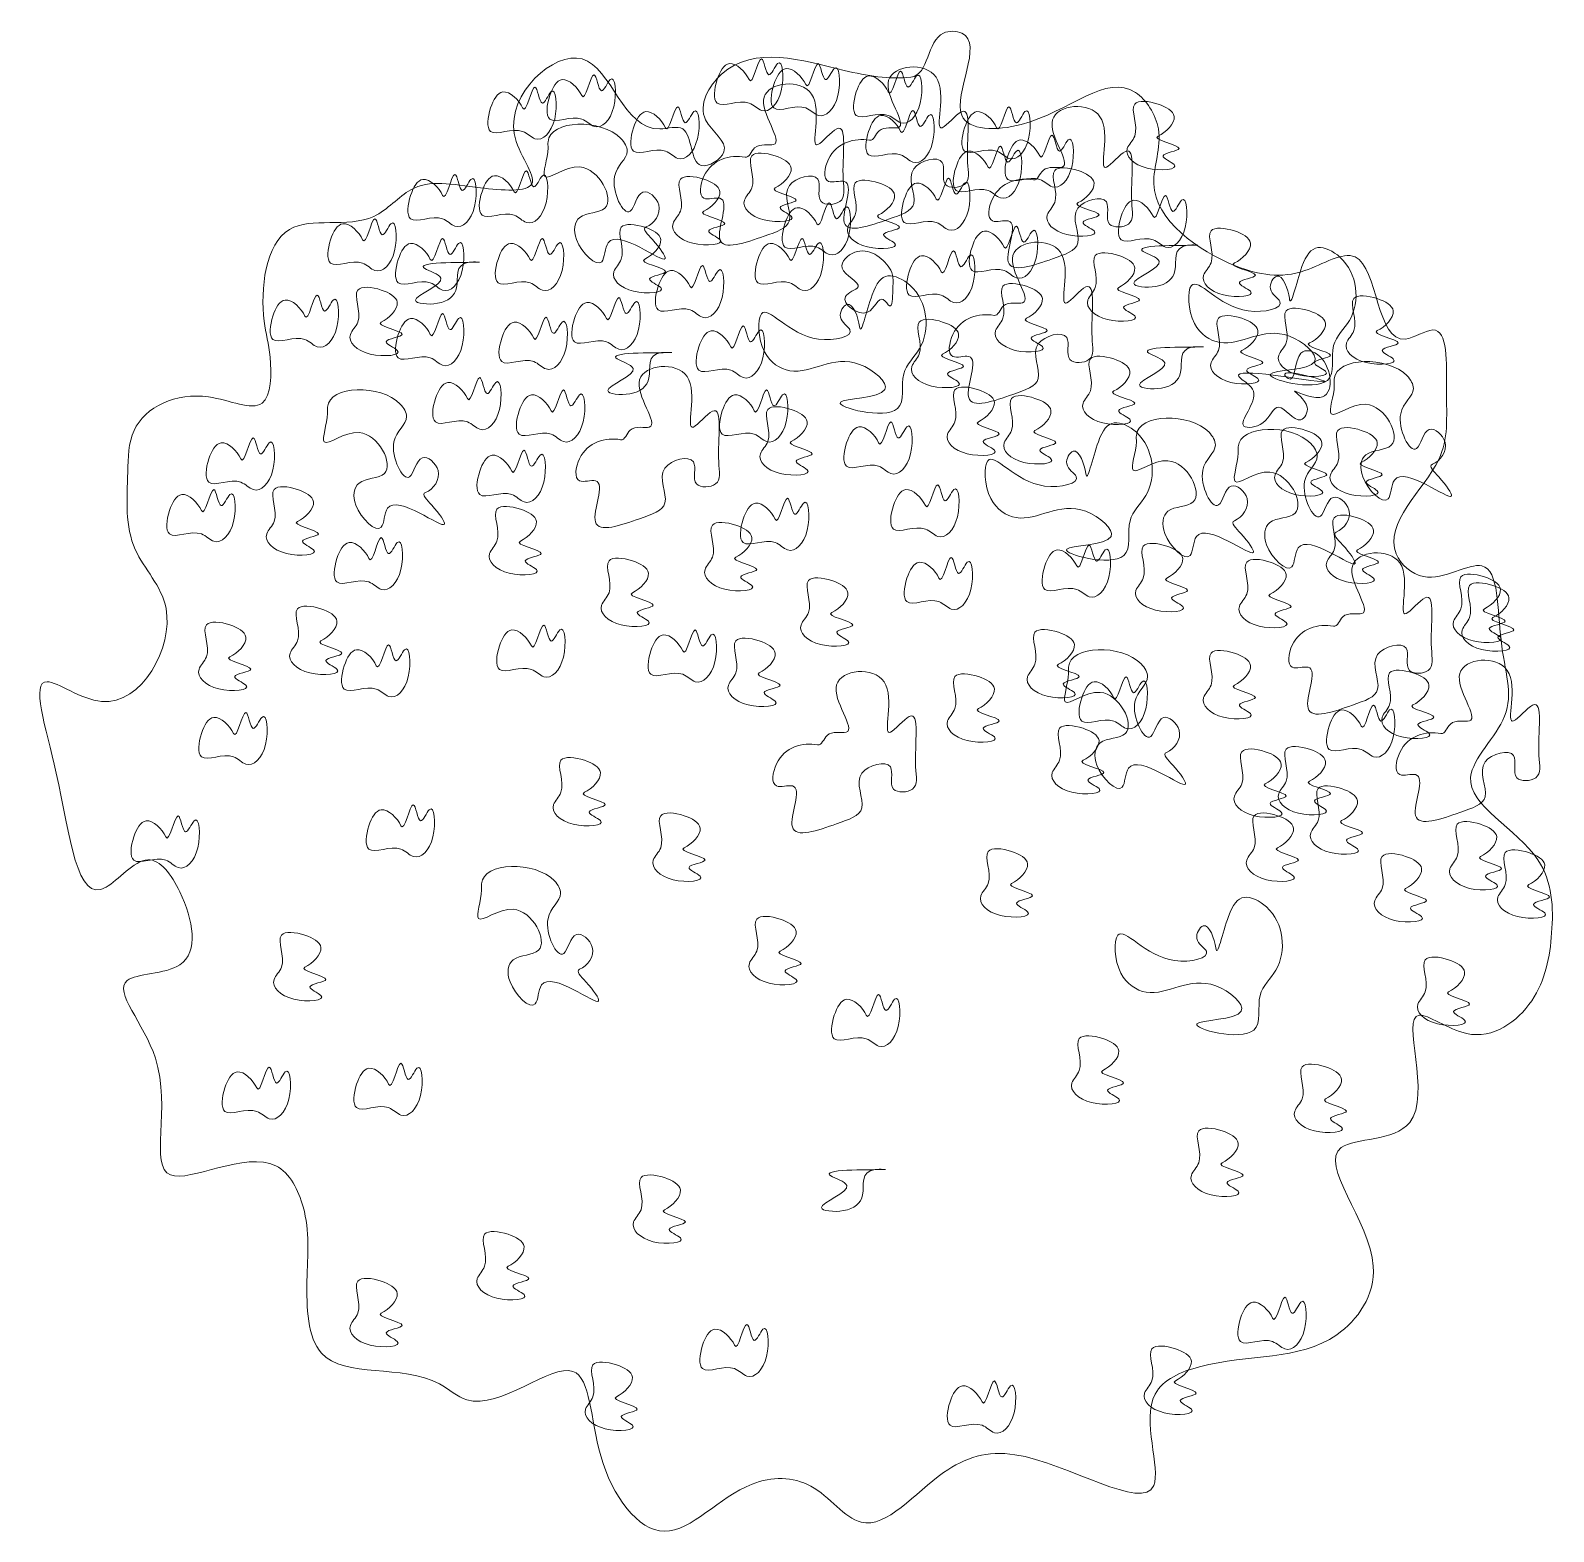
# Model space of a CAD drawing. Header units: millimetres. Extents: x -37049 to 129367, y 25385 to 90033.
# Drawn here: x 26495 to 27422, y 55848 to 56763 of the extents above; entities that cross this region are included whole.
import ezdxf

# ---------------------------------------------------------------- set-up
doc = ezdxf.new("R2010")
doc.units = ezdxf.units.MM
doc.header["$MEASUREMENT"] = 0
doc.layers.add('NCAY', color=3, linetype='Continuous', lineweight=13)

# ---------------------------------------------------------------- blocks, each defined once
blk = doc.blocks.new('A$C3B3D1EFC')
at = {"layer": 'NCAY', "color": 7}
for points, start_tangent, end_tangent in [([(1061.4, 1771.7), (980.2, 1779.9), (830.7, 1775.1), (811.2, 1719.6), (833.5, 1680.7), (805.7, 1664), (783.4, 1708.5), (755.5, 1708.5), (660.8, 1793.8), (578.1, 1703), (599.5, 1641.7), (536.8, 1636.9), (452, 1634.4), (406.8, 1602), (304.2, 1586.1), (273.4, 1474.3), (280.6, 1430.6), (270.8, 1374.6), (205.6, 1382.1), (114.8, 1341.2), (107.1, 1290.3), (116.3, 1196.2), (153.8, 1124.2), (75.3, 1011), (8.9, 1035.1), (20, 923.8), (80.7, 784.6), (131.5, 818.1), (170.5, 779.1), (170.5, 690.1), (106.4, 670.9), (140.8, 576.5), (159.3, 434.1), (287.5, 445.2), (320.9, 395.1), (325.5, 305.3), (343.2, 217), (486.8, 179.5), (520.3, 160.2), (649.6, 194.8), (683.4, 91.9), (761.1, 0), (867.9, 57.4), (939.4, 54.9), (1000.6, 11.1), (1101.2, 71.4), (1187.9, 93.3), (1357.2, 55.6), (1358.9, 167), (1413, 200.4), (1580.1, 239.3), (1624.7, 322.8), (1585.7, 467.4), (1669, 497.9), (1680.4, 628.8), (1738.3, 606.4), (1817.7, 646.4), (1842, 729), (1825.3, 818), (1743.3, 918.8), (1784.7, 993.1), (1780.3, 1085.1), (1757.1, 1176.2), (1686, 1163.1), (1652.6, 1190.9), (1704.5, 1306), (1713.9, 1391.3), (1697.1, 1463.6), (1663.7, 1452.5), (1602.4, 1552.6), (1541.1, 1535.9), (1457.6, 1541.5), (1357.3, 1641.7), (1362.8, 1708.5), (1335, 1753), (1195.7, 1714), (1123.3, 1725.2), (1123.3, 1825.3), (1101, 1825.3), (1061.4, 1771.7)], (-0.993115, -0.11714), (-0.993115, -0.11714)), ([(864.3, 1768.6), (840.3, 1788.1), (825.3, 1768.6), (825.3, 1740.1), (864.3, 1740.1), (879.3, 1731.1), (903.3, 1755.1), (898.8, 1788.1), (888.3, 1774.6), (879.3, 1794.1), (864.3, 1768.6)], (-0.416227, 0.909261), (-0.416227, 0.909261)), ([(933.3, 1762.6), (909.3, 1782.1), (894.3, 1762.6), (894.3, 1734.1), (933.3, 1734.1), (948.3, 1725.1), (972.3, 1749.1), (967.8, 1782.1), (957.3, 1768.6), (948.3, 1788.1), (933.3, 1762.6)], (-0.416227, 0.909261), (-0.416227, 0.909261)), ([(1011, 1694.7), (960.9, 1671.7), (960.9, 1644.7), (980.1, 1644.7), (980.1, 1594.7), (1034.1, 1598.5), (1064.9, 1617.8), (1064.9, 1660.1), (1099.6, 1667.8), (1103.4, 1640.9), (1126.6, 1640.9), (1130.4, 1667.8), (1122.7, 1729.4), (1099.6, 1710.1), (1091.9, 1771.7), (1034.1, 1767.9), (1045.6, 1710.1), (1022.5, 1706.3), (1011, 1694.7)], (-0.984092, 0.177659), (-0.984092, 0.177659)), ([(660.3, 1749.1), (636.3, 1768.6), (621.3, 1749.1), (621.3, 1720.6), (660.3, 1720.6), (675.3, 1711.6), (699.3, 1735.6), (694.8, 1768.6), (684.3, 1755.1), (675.3, 1774.6), (660.3, 1749.1)], (-0.416227, 0.909261), (-0.416227, 0.909261)), ([(859.3, 1674.1), (809.2, 1651), (809.2, 1624.1), (828.5, 1624.1), (828.5, 1574), (882.5, 1577.9), (913.3, 1597.1), (913.3, 1639.5), (948, 1647.2), (951.8, 1620.2), (974.9, 1620.2), (978.8, 1647.2), (971.1, 1708.7), (948, 1689.5), (940.3, 1751.1), (882.5, 1747.2), (894, 1689.5), (870.9, 1685.6), (859.3, 1674.1)], (-0.984092, 0.177659), (-0.984092, 0.177659)), ([(1033.8, 1753.6), (1009.8, 1773.1), (994.8, 1753.6), (994.8, 1725.1), (1033.8, 1725.1), (1048.8, 1716.1), (1072.8, 1740.1), (1068.3, 1773.1), (1057.8, 1759.6), (1048.8, 1779.1), (1033.8, 1753.6)], (-0.416227, 0.909261), (-0.416227, 0.909261)), ([(588.3, 1734.1), (564.3, 1753.6), (549.3, 1734.1), (549.3, 1705.6), (588.3, 1705.6), (603.3, 1696.6), (627.3, 1720.6), (622.8, 1753.6), (612.3, 1740.1), (603.3, 1759.6), (588.3, 1734.1)], (-0.416227, 0.909261), (-0.416227, 0.909261)), ([(762.3, 1710.1), (738.3, 1729.6), (723.3, 1710.1), (723.3, 1681.6), (762.3, 1681.6), (777.3, 1672.6), (801.3, 1696.6), (796.8, 1729.6), (786.3, 1716.1), (777.3, 1735.6), (762.3, 1710.1)], (-0.416227, 0.909261), (-0.416227, 0.909261)), ([(1048.8, 1705.6), (1024.8, 1725.1), (1009.8, 1705.6), (1009.8, 1677.1), (1048.8, 1677.1), (1063.8, 1668.1), (1087.8, 1692.1), (1083.3, 1725.1), (1072.8, 1711.6), (1063.8, 1731.1), (1048.8, 1705.6)], (-0.416227, 0.909261), (-0.416227, 0.909261)), ([(1165.8, 1710.1), (1141.8, 1729.6), (1126.8, 1710.1), (1126.8, 1681.6), (1165.8, 1681.6), (1180.8, 1672.6), (1204.8, 1696.6), (1200.3, 1729.6), (1189.8, 1716.1), (1180.8, 1735.6), (1165.8, 1710.1)], (-0.416227, 0.909261), (-0.416227, 0.909261)), ([(1210.8, 1646.6), (1160.7, 1623.5), (1160.7, 1596.5), (1180, 1596.5), (1180, 1546.5), (1233.9, 1550.3), (1264.8, 1569.6), (1264.8, 1611.9), (1299.5, 1619.6), (1303.3, 1592.7), (1326.4, 1592.7), (1330.3, 1619.6), (1322.6, 1681.2), (1299.5, 1662), (1291.7, 1723.5), (1233.9, 1719.7), (1245.5, 1662), (1222.4, 1658.1), (1210.8, 1646.6)], (-0.984092, 0.177659), (-0.984092, 0.177659)), ([(1362.5, 1699.8), (1382, 1723.8), (1362.5, 1738.8), (1334, 1738.8), (1334, 1699.8), (1325, 1684.8), (1349, 1660.8), (1382, 1665.3), (1368.5, 1675.8), (1388, 1684.8), (1362.5, 1699.8)], (0.909261, 0.416227), (0.909261, 0.416227)), ([(738.7, 1589.1), (754.1, 1616.1), (734.8, 1631.5), (719.4, 1608.4), (700.2, 1650.7), (715.6, 1681.5), (707.9, 1696.9), (619.2, 1693), (619.2, 1685.4), (615.4, 1650.7), (657.8, 1662.3), (688.6, 1612.2), (657.8, 1600.7), (653.9, 1573.7), (684.7, 1546.8), (692.5, 1569.9), (761.8, 1550.6), (746.4, 1573.7), (738.7, 1589.1)], (0.926246, 0.37692), (0.926246, 0.37692)), ([(1218.3, 1675.6), (1194.3, 1695.1), (1179.3, 1675.6), (1179.3, 1647.1), (1218.3, 1647.1), (1233.3, 1638.1), (1257.3, 1662.1), (1252.8, 1695.1), (1242.3, 1681.6), (1233.3, 1701.1), (1218.3, 1675.6)], (-0.416227, 0.909261), (-0.416227, 0.909261)), ([(896, 1636.8), (915.5, 1660.8), (896, 1675.8), (867.5, 1675.8), (867.5, 1636.8), (858.5, 1621.8), (882.5, 1597.8), (915.5, 1602.3), (902, 1612.8), (921.5, 1621.8), (896, 1636.8)], (0.909261, 0.416227), (0.909261, 0.416227)), ([(1155.3, 1662.1), (1131.3, 1681.6), (1116.3, 1662.1), (1116.3, 1633.6), (1155.3, 1633.6), (1170.3, 1624.6), (1194.3, 1648.6), (1189.8, 1681.6), (1179.3, 1668.1), (1170.3, 1687.6), (1155.3, 1662.1)], (-0.416227, 0.909261), (-0.416227, 0.909261)), ([(490.8, 1627.6), (466.8, 1647.1), (451.8, 1627.6), (451.8, 1599.1), (490.8, 1599.1), (505.8, 1590.1), (529.8, 1614.1), (525.3, 1647.1), (514.8, 1633.6), (505.8, 1653.1), (490.8, 1627.6)], (-0.416227, 0.909261), (-0.416227, 0.909261)), ([(577.8, 1632.1), (553.8, 1651.6), (538.8, 1632.1), (538.8, 1603.6), (577.8, 1603.6), (592.8, 1594.6), (616.8, 1618.6), (612.3, 1651.6), (601.8, 1638.1), (592.8, 1657.6), (577.8, 1632.1)], (-0.416227, 0.909261), (-0.416227, 0.909261)), ([(809, 1608.3), (828.5, 1632.3), (809, 1647.3), (780.5, 1647.3), (780.5, 1608.3), (771.5, 1593.3), (795.5, 1569.3), (828.5, 1573.8), (815, 1584.3), (834.5, 1593.3), (809, 1608.3)], (0.909261, 0.416227), (0.909261, 0.416227)), ([(1265, 1618.8), (1284.5, 1642.8), (1265, 1657.8), (1236.5, 1657.8), (1236.5, 1618.8), (1227.5, 1603.8), (1251.5, 1579.8), (1284.5, 1584.3), (1271, 1594.8), (1290.5, 1603.8), (1265, 1618.8)], (0.909261, 0.416227), (0.909261, 0.416227)), ([(1022, 1603.8), (1041.5, 1627.8), (1022, 1642.8), (993.5, 1642.8), (993.5, 1603.8), (984.5, 1588.8), (1008.5, 1564.8), (1041.5, 1569.3), (1028, 1579.8), (1047.5, 1588.8), (1022, 1603.8)], (0.909261, 0.416227), (0.909261, 0.416227)), ([(1092.3, 1623.1), (1068.3, 1642.6), (1053.3, 1623.1), (1053.3, 1594.6), (1092.3, 1594.6), (1107.3, 1585.6), (1131.3, 1609.6), (1126.8, 1642.6), (1116.3, 1629.1), (1107.3, 1648.6), (1092.3, 1623.1)], (-0.416227, 0.909261), (-0.416227, 0.909261)), ([(946.8, 1593.1), (922.8, 1612.6), (907.8, 1593.1), (907.8, 1564.6), (946.8, 1564.6), (961.8, 1555.6), (985.8, 1579.6), (981.3, 1612.6), (970.8, 1599.1), (961.8, 1618.6), (946.8, 1593.1)], (-0.416227, 0.909261), (-0.416227, 0.909261)), ([(1356.5, 1602.1), (1332.5, 1621.6), (1317.5, 1602.1), (1317.5, 1573.6), (1356.5, 1573.6), (1371.5, 1564.6), (1395.5, 1588.6), (1391, 1621.6), (1380.5, 1608.1), (1371.5, 1627.6), (1356.5, 1602.1)], (-0.416227, 0.909261), (-0.416227, 0.909261)), ([(393.3, 1573.6), (369.3, 1593.1), (354.3, 1573.6), (354.3, 1545.1), (393.3, 1545.1), (408.3, 1536.1), (432.3, 1560.1), (427.8, 1593.1), (417.3, 1579.6), (408.3, 1599.1), (393.3, 1573.6)], (-0.416227, 0.909261), (-0.416227, 0.909261)), ([(737, 1549.8), (756.5, 1573.8), (737, 1588.8), (708.5, 1588.8), (708.5, 1549.8), (699.5, 1534.8), (723.5, 1510.8), (756.5, 1515.3), (743, 1525.8), (762.5, 1534.8), (737, 1549.8)], (0.909261, 0.416227), (0.909261, 0.416227)), ([(1174.8, 1564.6), (1150.8, 1584.1), (1135.8, 1564.6), (1135.8, 1536.1), (1174.8, 1536.1), (1189.8, 1527.1), (1213.8, 1551.1), (1209.3, 1584.1), (1198.8, 1570.6), (1189.8, 1590.1), (1174.8, 1564.6)], (-0.416227, 0.909261), (-0.416227, 0.909261)), ([(1455.5, 1545.3), (1475, 1569.3), (1455.5, 1584.3), (1427, 1584.3), (1427, 1545.3), (1418, 1530.3), (1442, 1506.3), (1475, 1510.8), (1461.5, 1521.3), (1481, 1530.3), (1455.5, 1545.3)], (0.909261, 0.416227), (0.909261, 0.416227)), ([(475.8, 1549.6), (451.8, 1569.1), (436.8, 1549.6), (436.8, 1521.1), (475.8, 1521.1), (490.8, 1512.1), (514.8, 1536.1), (510.3, 1569.1), (499.8, 1555.6), (490.8, 1575.1), (475.8, 1549.6)], (-0.416227, 0.909261), (-0.416227, 0.909261)), ([(597.3, 1549.6), (573.3, 1569.1), (558.3, 1549.6), (558.3, 1521.1), (597.3, 1521.1), (612.3, 1512.1), (636.3, 1536.1), (631.8, 1569.1), (621.3, 1555.6), (612.3, 1575.1), (597.3, 1549.6)], (-0.416227, 0.909261), (-0.416227, 0.909261)), ([(913.8, 1549.6), (889.8, 1569.1), (874.8, 1549.6), (874.8, 1521.1), (913.8, 1521.1), (928.8, 1512.1), (952.8, 1536.1), (948.3, 1569.1), (937.8, 1555.6), (928.8, 1575.1), (913.8, 1549.6)], (-0.416227, 0.909261), (-0.416227, 0.909261)), ([(1035.4, 1539.1), (993, 1558.3), (977.6, 1539.1), (996.9, 1516), (981.5, 1504.4), (1008.4, 1485.2), (1027.7, 1500.6), (1035.4, 1492.9), (1039.3, 1512.1), (1035.4, 1539.1)], (-0.564764, 0.825252), (-0.564764, 0.825252)), ([(1098.3, 1534.6), (1074.3, 1554.1), (1059.3, 1534.6), (1059.3, 1506.1), (1098.3, 1506.1), (1113.3, 1497.1), (1137.3, 1521.1), (1132.8, 1554.1), (1122.3, 1540.6), (1113.3, 1560.1), (1098.3, 1534.6)], (-0.416227, 0.909261), (-0.416227, 0.909261)), ([(1162.6, 1481.4), (1112.5, 1458.3), (1112.5, 1431.3), (1131.7, 1431.3), (1131.7, 1381.3), (1185.7, 1385.1), (1216.5, 1404.4), (1216.5, 1446.7), (1251.2, 1454.4), (1255.1, 1427.5), (1278.2, 1427.5), (1282, 1454.4), (1274.3, 1516), (1251.2, 1496.7), (1243.5, 1558.3), (1185.7, 1554.5), (1197.3, 1496.7), (1174.1, 1492.9), (1162.6, 1481.4)], (-0.984092, 0.177659), (-0.984092, 0.177659)), ([(1314.5, 1515.3), (1334, 1539.3), (1314.5, 1554.3), (1286, 1554.3), (1286, 1515.3), (1277, 1500.3), (1301, 1476.3), (1334, 1480.8), (1320.5, 1491.3), (1340, 1500.3), (1314.5, 1515.3)], (0.909261, 0.416227), (0.909261, 0.416227)), ([(1410, 1566.8), (1344.5, 1559.1), (1363.8, 1547.5), (1332.9, 1520.6), (1359.9, 1516.7), (1383, 1536), (1398.5, 1566.8), (1410, 1566.8)], (-0.999953, -0.009684), (-0.999953, -0.009684)), ([(1522.4, 1502.3), (1507, 1529.2), (1499.3, 1513.8), (1510.9, 1498.4), (1472.3, 1486.9), (1403, 1517.7), (1406.8, 1471.5), (1437.7, 1448.4), (1522.4, 1456.1), (1553.3, 1425.3), (1499.3, 1409.9), (1568.7, 1402.2), (1576.4, 1444.6), (1595.7, 1475.3), (1584.1, 1552.3), (1557.1, 1563.9), (1537.8, 1540.8), (1522.4, 1502.3)], (-0.122314, 0.992492), (-0.122314, 0.992492)), ([(534.8, 1546.1), (469.2, 1538.4), (488.5, 1526.9), (457.7, 1499.9), (484.7, 1496.1), (507.8, 1515.3), (523.2, 1546.1), (534.8, 1546.1)], (-0.999953, -0.009684), (-0.999953, -0.009684)), ([(792.3, 1516.6), (768.3, 1536.1), (753.3, 1516.6), (753.3, 1488.1), (792.3, 1488.1), (807.3, 1479.1), (831.3, 1503.1), (826.8, 1536.1), (816.3, 1522.6), (807.3, 1542.1), (792.3, 1516.6)], (-0.416227, 0.909261), (-0.416227, 0.909261)), ([(998.7, 1467.9), (983.2, 1494.8), (975.5, 1479.4), (987.1, 1464), (948.6, 1452.5), (879.2, 1483.3), (883, 1437.1), (913.9, 1414), (998.7, 1421.7), (1029.5, 1390.9), (975.5, 1375.5), (1044.9, 1367.8), (1052.6, 1410.1), (1071.9, 1440.9), (1060.3, 1517.9), (1033.3, 1529.5), (1014.1, 1506.4), (998.7, 1467.9)], (-0.122314, 0.992492), (-0.122314, 0.992492)), ([(1202, 1477.8), (1221.5, 1501.8), (1202, 1516.8), (1173.5, 1516.8), (1173.5, 1477.8), (1164.5, 1462.8), (1188.5, 1438.8), (1221.5, 1443.3), (1208, 1453.8), (1227.5, 1462.8), (1202, 1477.8)], (0.909261, 0.416227), (0.909261, 0.416227)), ([(323, 1480.6), (299, 1500.1), (284, 1480.6), (284, 1452.1), (323, 1452.1), (338, 1443.1), (362, 1467.1), (357.5, 1500.1), (347, 1486.6), (338, 1506.1), (323, 1480.6)], (-0.416227, 0.909261), (-0.416227, 0.909261)), ([(416, 1473.3), (435.5, 1497.3), (416, 1512.3), (387.5, 1512.3), (387.5, 1473.3), (378.5, 1458.3), (402.5, 1434.3), (435.5, 1438.8), (422, 1449.3), (441.5, 1458.3), (416, 1473.3)], (0.909261, 0.416227), (0.909261, 0.416227)), ([(690.5, 1477.6), (666.5, 1497.1), (651.5, 1477.6), (651.5, 1449.1), (690.5, 1449.1), (705.5, 1440.1), (729.5, 1464.1), (725, 1497.1), (714.5, 1483.6), (705.5, 1503.1), (690.5, 1477.6)], (-0.416227, 0.909261), (-0.416227, 0.909261)), ([(1629.5, 1462.8), (1649, 1486.8), (1629.5, 1501.8), (1601, 1501.8), (1601, 1462.8), (1592, 1447.8), (1616, 1423.8), (1649, 1428.3), (1635.5, 1438.8), (1655, 1447.8), (1629.5, 1462.8)], (0.909261, 0.416227), (0.909261, 0.416227)), ([(1547, 1447.8), (1566.5, 1471.8), (1547, 1486.8), (1518.5, 1486.8), (1518.5, 1447.8), (1509.5, 1432.8), (1533.5, 1408.8), (1566.5, 1413.3), (1553, 1423.8), (1572.5, 1432.8), (1547, 1447.8)], (0.909261, 0.416227), (0.909261, 0.416227)), ([(475.8, 1458.1), (451.8, 1477.6), (436.8, 1458.1), (436.8, 1429.6), (475.8, 1429.6), (490.8, 1420.6), (514.8, 1444.6), (510.3, 1477.6), (499.8, 1464.1), (490.8, 1483.6), (475.8, 1458.1)], (-0.416227, 0.909261), (-0.416227, 0.909261)), ([(601.8, 1453.6), (577.8, 1473.1), (562.8, 1453.6), (562.8, 1425.1), (601.8, 1425.1), (616.8, 1416.1), (640.8, 1440.1), (636.3, 1473.1), (625.8, 1459.6), (616.8, 1479.1), (601.8, 1453.6)], (-0.416227, 0.909261), (-0.416227, 0.909261)), ([(842, 1443.1), (818, 1462.6), (803, 1443.1), (803, 1414.6), (842, 1414.6), (857, 1405.6), (881, 1429.6), (876.5, 1462.6), (866, 1449.1), (857, 1468.6), (842, 1443.1)], (-0.416227, 0.909261), (-0.416227, 0.909261)), ([(1100, 1434.3), (1119.5, 1458.3), (1100, 1473.3), (1071.5, 1473.3), (1071.5, 1434.3), (1062.5, 1419.3), (1086.5, 1395.3), (1119.5, 1399.8), (1106, 1410.3), (1125.5, 1419.3), (1100, 1434.3)], (0.909261, 0.416227), (0.909261, 0.416227)), ([(1464.5, 1438.8), (1484, 1462.8), (1464.5, 1477.8), (1436, 1477.8), (1436, 1438.8), (1427, 1423.8), (1451, 1399.8), (1484, 1404.3), (1470.5, 1414.8), (1490, 1423.8), (1464.5, 1438.8)], (0.909261, 0.416227), (0.909261, 0.416227)), ([(769.1, 1436), (703.6, 1428.3), (722.8, 1416.7), (692, 1389.8), (719, 1385.9), (742.1, 1405.2), (757.5, 1436), (769.1, 1436)], (-0.999953, -0.009684), (-0.999953, -0.009684)), ([(1308.5, 1389.3), (1328, 1413.3), (1308.5, 1428.3), (1280, 1428.3), (1280, 1389.3), (1271, 1374.3), (1295, 1350.3), (1328, 1354.8), (1314.5, 1365.3), (1334, 1374.3), (1308.5, 1389.3)], (0.909261, 0.416227), (0.909261, 0.416227)), ([(1416.9, 1442.9), (1351.4, 1435.2), (1370.7, 1423.6), (1339.8, 1396.7), (1366.8, 1392.8), (1389.9, 1412.1), (1405.3, 1442.9), (1416.9, 1442.9)], (-0.999953, -0.009684), (-0.999953, -0.009684)), ([(1563.3, 1400.5), (1463.1, 1404.4), (1478.6, 1389), (1467, 1346.6), (1490.1, 1350.5), (1509.4, 1369.7), (1536.4, 1354.3), (1544.1, 1369.7), (1528.7, 1389), (1559.5, 1381.3), (1559.5, 1431.3), (1536.4, 1435.2), (1521, 1404.4), (1517.1, 1408.2), (1563.3, 1400.5)], (-0.995391, 0.095901), (-0.995391, 0.095901)), ([(1696.7, 1300), (1712.1, 1326.9), (1692.8, 1342.3), (1677.4, 1319.2), (1658.1, 1361.6), (1673.5, 1392.4), (1665.8, 1407.8), (1577.2, 1403.9), (1577.2, 1396.2), (1573.3, 1361.6), (1615.7, 1373.1), (1646.6, 1323.1), (1615.7, 1311.5), (1611.9, 1284.6), (1642.7, 1257.7), (1650.4, 1280.8), (1719.8, 1261.5), (1704.4, 1284.6), (1696.7, 1300)], (0.926246, 0.37692), (0.926246, 0.37692)), ([(707.7, 1329.9), (657.6, 1306.8), (657.6, 1279.9), (676.9, 1279.9), (676.9, 1229.8), (730.8, 1233.7), (761.7, 1252.9), (761.7, 1295.3), (796.3, 1303), (800.2, 1276), (823.3, 1276), (827.2, 1303), (819.5, 1364.6), (796.3, 1345.3), (788.6, 1406.9), (730.8, 1403), (742.4, 1345.3), (719.3, 1341.5), (707.7, 1329.9)], (-0.984092, 0.177659), (-0.984092, 0.177659)), ([(469.9, 1265.6), (485.3, 1292.5), (466.1, 1307.9), (450.6, 1284.8), (431.4, 1327.2), (446.8, 1358), (439.1, 1373.4), (350.5, 1369.5), (350.5, 1361.8), (346.6, 1327.2), (389, 1338.7), (419.8, 1288.7), (389, 1277.1), (385.1, 1250.2), (416, 1223.3), (423.7, 1246.4), (493, 1227.1), (477.6, 1250.2), (469.9, 1265.6)], (0.926246, 0.37692), (0.926246, 0.37692)), ([(521, 1380.1), (497, 1399.6), (482, 1380.1), (482, 1351.6), (521, 1351.6), (536, 1342.6), (560, 1366.6), (555.5, 1399.6), (545, 1386.1), (536, 1405.6), (521, 1380.1)], (-0.416227, 0.909261), (-0.416227, 0.909261)), ([(1143.5, 1351.8), (1163, 1375.8), (1143.5, 1390.8), (1115, 1390.8), (1115, 1351.8), (1106, 1336.8), (1130, 1312.8), (1163, 1317.3), (1149.5, 1327.8), (1169, 1336.8), (1143.5, 1351.8)], (0.909261, 0.416227), (0.909261, 0.416227)), ([(623, 1365.1), (599, 1384.6), (584, 1365.1), (584, 1336.6), (623, 1336.6), (638, 1327.6), (662, 1351.6), (657.5, 1384.6), (647, 1371.1), (638, 1390.6), (623, 1365.1)], (-0.416227, 0.909261), (-0.416227, 0.909261)), ([(870.5, 1365.1), (846.5, 1384.6), (831.5, 1365.1), (831.5, 1336.6), (870.5, 1336.6), (885.5, 1327.6), (909.5, 1351.6), (905, 1384.6), (894.5, 1371.1), (885.5, 1390.6), (870.5, 1365.1)], (-0.416227, 0.909261), (-0.416227, 0.909261)), ([(1212.5, 1341.3), (1232, 1365.3), (1212.5, 1380.3), (1184, 1380.3), (1184, 1341.3), (1175, 1326.3), (1199, 1302.3), (1232, 1306.8), (1218.5, 1317.3), (1238, 1326.3), (1212.5, 1341.3)], (0.909261, 0.416227), (0.909261, 0.416227)), ([(915.5, 1327.8), (935, 1351.8), (915.5, 1366.8), (887, 1366.8), (887, 1327.8), (878, 1312.8), (902, 1288.8), (935, 1293.3), (921.5, 1303.8), (941, 1312.8), (915.5, 1327.8)], (0.909261, 0.416227), (0.909261, 0.416227)), ([(1455.4, 1231.2), (1470.9, 1258.1), (1451.6, 1273.5), (1436.2, 1250.4), (1416.9, 1292.7), (1432.3, 1323.5), (1424.6, 1338.9), (1336, 1335.1), (1336, 1327.4), (1332.1, 1292.8), (1374.5, 1304.3), (1405.3, 1254.3), (1374.5, 1242.7), (1370.7, 1215.8), (1401.5, 1188.8), (1409.2, 1211.9), (1478.6, 1192.7), (1463.1, 1215.8), (1455.4, 1231.2)], (0.926246, 0.37692), (0.926246, 0.37692)), ([(1022, 1326.1), (998, 1345.6), (983, 1326.1), (983, 1297.6), (1022, 1297.6), (1037, 1288.6), (1061, 1312.6), (1056.5, 1345.6), (1046, 1332.1), (1037, 1351.6), (1022, 1326.1)], (-0.416227, 0.909261), (-0.416227, 0.909261)), ([(1274.3, 1288.9), (1258.9, 1315.8), (1251.2, 1300.4), (1262.8, 1285.1), (1224.2, 1273.5), (1154.9, 1304.3), (1158.7, 1258.1), (1189.5, 1235), (1274.3, 1242.7), (1305.2, 1211.9), (1251.2, 1196.5), (1320.6, 1188.8), (1328.3, 1231.2), (1347.5, 1262), (1336, 1338.9), (1309, 1350.5), (1289.7, 1327.4), (1274.3, 1288.9)], (-0.122314, 0.992492), (-0.122314, 0.992492)), ([(1579.5, 1217.4), (1594.9, 1244.3), (1575.6, 1259.7), (1560.2, 1236.6), (1541, 1279), (1556.4, 1309.8), (1548.7, 1325.2), (1460, 1321.3), (1460, 1313.6), (1456.2, 1279), (1498.6, 1290.5), (1529.4, 1240.5), (1498.6, 1228.9), (1494.7, 1202), (1525.5, 1175.1), (1533.2, 1198.2), (1602.6, 1178.9), (1587.2, 1202), (1579.5, 1217.4)], (0.926246, 0.37692), (0.926246, 0.37692)), ([(1542.5, 1302.3), (1562, 1326.3), (1542.5, 1341.3), (1514, 1341.3), (1514, 1302.3), (1505, 1287.3), (1529, 1263.3), (1562, 1267.8), (1548.5, 1278.3), (1568, 1287.3), (1542.5, 1302.3)], (0.909261, 0.416227), (0.909261, 0.416227)), ([(1610, 1302.3), (1629.5, 1326.3), (1610, 1341.3), (1581.5, 1341.3), (1581.5, 1302.3), (1572.5, 1287.3), (1596.5, 1263.3), (1629.5, 1267.8), (1616, 1278.3), (1635.5, 1287.3), (1610, 1302.3)], (0.909261, 0.416227), (0.909261, 0.416227)), ([(245, 1306.6), (221, 1326.1), (206, 1306.6), (206, 1278.1), (245, 1278.1), (260, 1269.1), (284, 1293.1), (279.5, 1326.1), (269, 1312.6), (260, 1332.1), (245, 1306.6)], (-0.416227, 0.909261), (-0.416227, 0.909261)), ([(575, 1291.6), (551, 1311.1), (536, 1291.6), (536, 1263.1), (575, 1263.1), (590, 1254.1), (614, 1278.1), (609.5, 1311.1), (599, 1297.6), (590, 1317.1), (575, 1291.6)], (-0.416227, 0.909261), (-0.416227, 0.909261)), ([(197, 1243.6), (173, 1263.1), (158, 1243.6), (158, 1215.1), (197, 1215.1), (212, 1206.1), (236, 1230.1), (231.5, 1263.1), (221, 1249.6), (212, 1269.1), (197, 1243.6)], (-0.416227, 0.909261), (-0.416227, 0.909261)), ([(314, 1230.3), (333.5, 1254.3), (314, 1269.3), (285.5, 1269.3), (285.5, 1230.3), (276.5, 1215.3), (300.5, 1191.3), (333.5, 1195.8), (320, 1206.3), (339.5, 1215.3), (314, 1230.3)], (0.909261, 0.416227), (0.909261, 0.416227)), ([(1079, 1249.6), (1055, 1269.1), (1040, 1249.6), (1040, 1221.1), (1079, 1221.1), (1094, 1212.1), (1118, 1236.1), (1113.5, 1269.1), (1103, 1255.6), (1094, 1275.1), (1079, 1249.6)], (-0.416227, 0.909261), (-0.416227, 0.909261)), ([(585.5, 1206.3), (605, 1230.3), (585.5, 1245.3), (557, 1245.3), (557, 1206.3), (548, 1191.3), (572, 1167.3), (605, 1171.8), (591.5, 1182.3), (611, 1191.3), (585.5, 1206.3)], (0.909261, 0.416227), (0.909261, 0.416227)), ([(896, 1233.1), (872, 1252.6), (857, 1233.1), (857, 1204.6), (896, 1204.6), (911, 1195.6), (935, 1219.6), (930.5, 1252.6), (920, 1239.1), (911, 1258.6), (896, 1233.1)], (-0.416227, 0.909261), (-0.416227, 0.909261)), ([(848, 1186.8), (867.5, 1210.8), (848, 1225.8), (819.5, 1225.8), (819.5, 1186.8), (810.5, 1171.8), (834.5, 1147.8), (867.5, 1152.3), (854, 1162.8), (873.5, 1171.8), (848, 1186.8)], (0.909261, 0.416227), (0.909261, 0.416227)), ([(1605.5, 1195.8), (1625, 1219.8), (1605.5, 1234.8), (1577, 1234.8), (1577, 1195.8), (1568, 1180.8), (1592, 1156.8), (1625, 1161.3), (1611.5, 1171.8), (1631, 1180.8), (1605.5, 1195.8)], (0.909261, 0.416227), (0.909261, 0.416227)), ([(401, 1185.1), (377, 1204.6), (362, 1185.1), (362, 1156.6), (401, 1156.6), (416, 1147.6), (440, 1171.6), (435.5, 1204.6), (425, 1191.1), (416, 1210.6), (401, 1185.1)], (-0.416227, 0.909261), (-0.416227, 0.909261)), ([(1263.5, 1176.1), (1239.5, 1195.6), (1224.5, 1176.1), (1224.5, 1147.6), (1263.5, 1147.6), (1278.5, 1138.6), (1302.5, 1162.6), (1298, 1195.6), (1287.5, 1182.1), (1278.5, 1201.6), (1263.5, 1176.1)], (-0.416227, 0.909261), (-0.416227, 0.909261)), ([(1373, 1161.3), (1392.5, 1185.3), (1373, 1200.3), (1344.5, 1200.3), (1344.5, 1161.3), (1335.5, 1146.3), (1359.5, 1122.3), (1392.5, 1126.8), (1379, 1137.3), (1398.5, 1146.3), (1373, 1161.3)], (0.909261, 0.416227), (0.909261, 0.416227)), ([(1576.1, 1102.7), (1526, 1079.7), (1526, 1052.7), (1545.2, 1052.7), (1545.2, 1002.7), (1599.2, 1006.5), (1630, 1025.8), (1630, 1068.1), (1664.7, 1075.8), (1668.6, 1048.9), (1691.7, 1048.9), (1695.5, 1075.8), (1687.8, 1137.4), (1664.7, 1118.1), (1657, 1179.7), (1599.2, 1175.9), (1610.8, 1118.1), (1587.6, 1114.3), (1576.1, 1102.7)], (-0.984092, 0.177659), (-0.984092, 0.177659)), ([(722, 1143.3), (741.5, 1167.3), (722, 1182.3), (693.5, 1182.3), (693.5, 1143.3), (684.5, 1128.3), (708.5, 1104.3), (741.5, 1108.8), (728, 1119.3), (747.5, 1128.3), (722, 1143.3)], (0.909261, 0.416227), (0.909261, 0.416227)), ([(1095.5, 1161.1), (1071.5, 1180.6), (1056.5, 1161.1), (1056.5, 1132.6), (1095.5, 1132.6), (1110.5, 1123.6), (1134.5, 1147.6), (1130, 1180.6), (1119.5, 1167.1), (1110.5, 1186.6), (1095.5, 1161.1)], (-0.416227, 0.909261), (-0.416227, 0.909261)), ([(1499, 1141.8), (1518.5, 1165.8), (1499, 1180.8), (1470.5, 1180.8), (1470.5, 1141.8), (1461.5, 1126.8), (1485.5, 1102.8), (1518.5, 1107.3), (1505, 1117.8), (1524.5, 1126.8), (1499, 1141.8)], (0.909261, 0.416227), (0.909261, 0.416227)), ([(965, 1119.3), (984.5, 1143.3), (965, 1158.3), (936.5, 1158.3), (936.5, 1119.3), (927.5, 1104.3), (951.5, 1080.3), (984.5, 1084.8), (971, 1095.3), (990.5, 1104.3), (965, 1119.3)], (0.909261, 0.416227), (0.909261, 0.416227)), ([(1760, 1123.8), (1779.5, 1147.8), (1760, 1162.8), (1731.5, 1162.8), (1731.5, 1123.8), (1722.5, 1108.8), (1746.5, 1084.8), (1779.5, 1089.3), (1766, 1099.8), (1785.5, 1108.8), (1760, 1123.8)], (0.909261, 0.416227), (0.909261, 0.416227)), ([(1770.5, 1113.3), (1790, 1137.3), (1770.5, 1152.3), (1742, 1152.3), (1742, 1113.3), (1733, 1098.3), (1757, 1074.3), (1790, 1078.8), (1776.5, 1089.3), (1796, 1098.3), (1770.5, 1113.3)], (0.909261, 0.416227), (0.909261, 0.416227)), ([(342.5, 1084.8), (362, 1108.8), (342.5, 1123.8), (314, 1123.8), (314, 1084.8), (305, 1069.8), (329, 1045.8), (362, 1050.3), (348.5, 1060.8), (368, 1069.8), (342.5, 1084.8)], (0.909261, 0.416227), (0.909261, 0.416227)), ([(231.5, 1065.3), (251, 1089.3), (231.5, 1104.3), (203, 1104.3), (203, 1065.3), (194, 1050.3), (218, 1026.3), (251, 1030.8), (237.5, 1041.3), (257, 1050.3), (231.5, 1065.3)], (0.909261, 0.416227), (0.909261, 0.416227)), ([(599, 1078.6), (575, 1098.1), (560, 1078.6), (560, 1050.1), (599, 1050.1), (614, 1041.1), (638, 1065.1), (633.5, 1098.1), (623, 1084.6), (614, 1104.1), (599, 1078.6)], (-0.416227, 0.909261), (-0.416227, 0.909261)), ([(783.5, 1072.6), (759.5, 1092.1), (744.5, 1072.6), (744.5, 1044.1), (783.5, 1044.1), (798.5, 1035.1), (822.5, 1059.1), (818, 1092.1), (807.5, 1078.6), (798.5, 1098.1), (783.5, 1072.6)], (-0.416227, 0.909261), (-0.416227, 0.909261)), ([(1241, 1056.3), (1260.5, 1080.3), (1241, 1095.3), (1212.5, 1095.3), (1212.5, 1056.3), (1203.5, 1041.3), (1227.5, 1017.3), (1260.5, 1021.8), (1247, 1032.3), (1266.5, 1041.3), (1241, 1056.3)], (0.909261, 0.416227), (0.909261, 0.416227)), ([(410, 1054.6), (386, 1074.1), (371, 1054.6), (371, 1026.1), (410, 1026.1), (425, 1017.1), (449, 1041.1), (444.5, 1074.1), (434, 1060.6), (425, 1080.1), (410, 1054.6)], (-0.416227, 0.909261), (-0.416227, 0.909261)), ([(876.5, 1045.8), (896, 1069.8), (876.5, 1084.8), (848, 1084.8), (848, 1045.8), (839, 1030.8), (863, 1006.8), (896, 1011.3), (882.5, 1021.8), (902, 1030.8), (876.5, 1045.8)], (0.909261, 0.416227), (0.909261, 0.416227)), ([(1372.7, 948.9), (1388.1, 975.9), (1368.9, 991.3), (1353.5, 968.2), (1334.2, 1010.5), (1349.6, 1041.3), (1341.9, 1056.7), (1253.3, 1052.9), (1253.3, 1045.2), (1249.4, 1010.5), (1291.8, 1022.1), (1322.6, 972), (1291.8, 960.5), (1288, 933.5), (1318.8, 906.6), (1326.5, 929.7), (1395.9, 910.4), (1380.4, 933.5), (1372.7, 948.9)], (0.926246, 0.37692), (0.926246, 0.37692)), ([(1455.5, 1030.8), (1475, 1054.8), (1455.5, 1069.8), (1427, 1069.8), (1427, 1030.8), (1418, 1015.8), (1442, 991.8), (1475, 996.3), (1461.5, 1006.8), (1481, 1015.8), (1455.5, 1030.8)], (0.909261, 0.416227), (0.909261, 0.416227)), ([(1707, 972), (1656.9, 948.9), (1656.9, 921.9), (1676.2, 921.9), (1676.2, 871.9), (1730.1, 875.7), (1761, 895), (1761, 937.3), (1795.7, 945), (1799.5, 918.1), (1822.6, 918.1), (1826.5, 945), (1818.8, 1006.6), (1795.7, 987.3), (1787.9, 1048.9), (1730.1, 1045.1), (1741.7, 987.3), (1718.6, 983.5), (1707, 972)], (-0.984092, 0.177659), (-0.984092, 0.177659)), ([(947.7, 958.1), (897.6, 935.1), (897.6, 908.1), (916.9, 908.1), (916.9, 858.1), (970.8, 861.9), (1001.6, 881.2), (1001.6, 923.5), (1036.3, 931.2), (1040.2, 904.3), (1063.3, 904.3), (1067.1, 931.2), (1059.4, 992.8), (1036.3, 973.5), (1028.6, 1035.1), (970.8, 1031.3), (982.4, 973.5), (959.2, 969.7), (947.7, 958.1)], (-0.984092, 0.177659), (-0.984092, 0.177659)), ([(1143.5, 1002.3), (1163, 1026.3), (1143.5, 1041.3), (1115, 1041.3), (1115, 1002.3), (1106, 987.3), (1130, 963.3), (1163, 967.8), (1149.5, 978.3), (1169, 987.3), (1143.5, 1002.3)], (0.909261, 0.416227), (0.909261, 0.416227)), ([(1308.5, 1015.6), (1284.5, 1035.1), (1269.5, 1015.6), (1269.5, 987.1), (1308.5, 987.1), (1323.5, 978.1), (1347.5, 1002.1), (1343, 1035.1), (1332.5, 1021.6), (1323.5, 1041.1), (1308.5, 1015.6)], (-0.416227, 0.909261), (-0.416227, 0.909261)), ([(1673, 1006.8), (1692.5, 1030.8), (1673, 1045.8), (1644.5, 1045.8), (1644.5, 1006.8), (1635.5, 991.8), (1659.5, 967.8), (1692.5, 972.3), (1679, 982.8), (1698.5, 991.8), (1673, 1006.8)], (0.909261, 0.416227), (0.909261, 0.416227)), ([(1610, 981.1), (1586, 1000.6), (1571, 981.1), (1571, 952.6), (1610, 952.6), (1625, 943.6), (1649, 967.6), (1644.5, 1000.6), (1634, 987.1), (1625, 1006.6), (1610, 981.1)], (-0.416227, 0.909261), (-0.416227, 0.909261)), ([(236, 972.1), (212, 991.6), (197, 972.1), (197, 943.6), (236, 943.6), (251, 934.6), (275, 958.6), (270.5, 991.6), (260, 978.1), (251, 997.6), (236, 972.1)], (-0.416227, 0.909261), (-0.416227, 0.909261)), ([(1271, 939.3), (1290.5, 963.3), (1271, 978.3), (1242.5, 978.3), (1242.5, 939.3), (1233.5, 924.3), (1257.5, 900.3), (1290.5, 904.8), (1277, 915.3), (1296.5, 924.3), (1271, 939.3)], (0.909261, 0.416227), (0.909261, 0.416227)), ([(1493, 910.8), (1512.5, 934.8), (1493, 949.8), (1464.5, 949.8), (1464.5, 910.8), (1455.5, 895.8), (1479.5, 871.8), (1512.5, 876.3), (1499, 886.8), (1518.5, 895.8), (1493, 910.8)], (0.909261, 0.416227), (0.909261, 0.416227)), ([(1547, 913.8), (1566.5, 937.8), (1547, 952.8), (1518.5, 952.8), (1518.5, 913.8), (1509.5, 898.8), (1533.5, 874.8), (1566.5, 879.3), (1553, 889.8), (1572.5, 898.8), (1547, 913.8)], (0.909261, 0.416227), (0.909261, 0.416227)), ([(663.5, 900.3), (683, 924.3), (663.5, 939.3), (635, 939.3), (635, 900.3), (626, 885.3), (650, 861.3), (683, 865.8), (669.5, 876.3), (689, 885.3), (663.5, 900.3)], (0.909261, 0.416227), (0.909261, 0.416227)), ([(1586, 865.8), (1605.5, 889.8), (1586, 904.8), (1557.5, 904.8), (1557.5, 865.8), (1548.5, 850.8), (1572.5, 826.8), (1605.5, 831.3), (1592, 841.8), (1611.5, 850.8), (1586, 865.8)], (0.909261, 0.416227), (0.909261, 0.416227)), ([(440, 859.6), (416, 879.1), (401, 859.6), (401, 831.1), (440, 831.1), (455, 822.1), (479, 846.1), (474.5, 879.1), (464, 865.6), (455, 885.1), (440, 859.6)], (-0.416227, 0.909261), (-0.416227, 0.909261)), ([(785, 832.8), (804.5, 856.8), (785, 871.8), (756.5, 871.8), (756.5, 832.8), (747.5, 817.8), (771.5, 793.8), (804.5, 798.3), (791, 808.8), (810.5, 817.8), (785, 832.8)], (0.909261, 0.416227), (0.909261, 0.416227)), ([(1508, 832.8), (1527.5, 856.8), (1508, 871.8), (1479.5, 871.8), (1479.5, 832.8), (1470.5, 817.8), (1494.5, 793.8), (1527.5, 798.3), (1514, 808.8), (1533.5, 817.8), (1508, 832.8)], (0.909261, 0.416227), (0.909261, 0.416227)), ([(153.5, 846.1), (129.5, 865.6), (114.5, 846.1), (114.5, 817.6), (153.5, 817.6), (168.5, 808.6), (192.5, 832.6), (188, 865.6), (177.5, 852.1), (168.5, 871.6), (153.5, 846.1)], (-0.416227, 0.909261), (-0.416227, 0.909261)), ([(1755.5, 822.3), (1775, 846.3), (1755.5, 861.3), (1727, 861.3), (1727, 822.3), (1718, 807.3), (1742, 783.3), (1775, 787.8), (1761.5, 798.3), (1781, 807.3), (1755.5, 822.3)], (0.909261, 0.416227), (0.909261, 0.416227)), ([(657.7, 684.8), (673.1, 711.7), (653.8, 727.1), (638.4, 704), (619.2, 746.4), (634.6, 777.2), (626.9, 792.6), (538.2, 788.7), (538.2, 781), (534.4, 746.4), (576.8, 757.9), (607.6, 707.9), (576.8, 696.3), (572.9, 669.4), (603.7, 642.5), (611.4, 665.6), (680.8, 646.3), (665.4, 669.4), (657.7, 684.8)], (0.926246, 0.37692), (0.926246, 0.37692)), ([(1184, 789.3), (1203.5, 813.3), (1184, 828.3), (1155.5, 828.3), (1155.5, 789.3), (1146.5, 774.3), (1170.5, 750.3), (1203.5, 754.8), (1190, 765.3), (1209.5, 774.3), (1184, 789.3)], (0.909261, 0.416227), (0.909261, 0.416227)), ([(1664, 783.3), (1683.5, 807.3), (1664, 822.3), (1635.5, 822.3), (1635.5, 783.3), (1626.5, 768.3), (1650.5, 744.3), (1683.5, 748.8), (1670, 759.3), (1689.5, 768.3), (1664, 783.3)], (0.909261, 0.416227), (0.909261, 0.416227)), ([(1814, 787.8), (1833.5, 811.8), (1814, 826.8), (1785.5, 826.8), (1785.5, 787.8), (1776.5, 772.8), (1800.5, 748.8), (1833.5, 753.3), (1820, 763.8), (1839.5, 772.8), (1814, 787.8)], (0.909261, 0.416227), (0.909261, 0.416227)), ([(1432.8, 710.7), (1417.4, 737.6), (1409.7, 722.2), (1421.3, 706.8), (1382.7, 695.3), (1313.4, 726.1), (1317.2, 679.9), (1348, 656.8), (1432.8, 664.5), (1463.7, 633.7), (1409.7, 618.3), (1479.1, 610.6), (1486.8, 652.9), (1506, 683.7), (1494.5, 760.7), (1467.5, 772.3), (1448.2, 749.2), (1432.8, 710.7)], (-0.122314, 0.992492), (-0.122314, 0.992492)), ([(902, 706.8), (921.5, 730.8), (902, 745.8), (873.5, 745.8), (873.5, 706.8), (864.5, 691.8), (888.5, 667.8), (921.5, 672.3), (908, 682.8), (927.5, 691.8), (902, 706.8)], (0.909261, 0.416227), (0.909261, 0.416227)), ([(323, 687.3), (342.5, 711.3), (323, 726.3), (294.5, 726.3), (294.5, 687.3), (285.5, 672.3), (309.5, 648.3), (342.5, 652.8), (329, 663.3), (348.5, 672.3), (323, 687.3)], (0.909261, 0.416227), (0.909261, 0.416227)), ([(1716.5, 657.3), (1736, 681.3), (1716.5, 696.3), (1688, 696.3), (1688, 657.3), (1679, 642.3), (1703, 618.3), (1736, 622.8), (1722.5, 633.3), (1742, 642.3), (1716.5, 657.3)], (0.909261, 0.416227), (0.909261, 0.416227)), ([(1007, 628.6), (983, 648.1), (968, 628.6), (968, 600.1), (1007, 600.1), (1022, 591.1), (1046, 615.1), (1041.5, 648.1), (1031, 634.6), (1022, 654.1), (1007, 628.6)], (-0.416227, 0.909261), (-0.416227, 0.909261)), ([(1295, 561.3), (1314.5, 585.3), (1295, 600.3), (1266.5, 600.3), (1266.5, 561.3), (1257.5, 546.3), (1281.5, 522.3), (1314.5, 526.8), (1301, 537.3), (1320.5, 546.3), (1295, 561.3)], (0.909261, 0.416227), (0.909261, 0.416227)), ([(264.5, 540.1), (240.5, 559.6), (225.5, 540.1), (225.5, 511.6), (264.5, 511.6), (279.5, 502.6), (303.5, 526.6), (299, 559.6), (288.5, 546.1), (279.5, 565.6), (264.5, 540.1)], (-0.416227, 0.909261), (-0.416227, 0.909261)), ([(425, 544.6), (401, 564.1), (386, 544.6), (386, 516.1), (425, 516.1), (440, 507.1), (464, 531.1), (459.5, 564.1), (449, 550.6), (440, 570.1), (425, 544.6)], (-0.416227, 0.909261), (-0.416227, 0.909261)), ([(1566.5, 526.8), (1586, 550.8), (1566.5, 565.8), (1538, 565.8), (1538, 526.8), (1529, 511.8), (1553, 487.8), (1586, 492.3), (1572.5, 502.8), (1592, 511.8), (1566.5, 526.8)], (0.909261, 0.416227), (0.909261, 0.416227)), ([(1440.5, 448.8), (1460, 472.8), (1440.5, 487.8), (1412, 487.8), (1412, 448.8), (1403, 433.8), (1427, 409.8), (1460, 414.3), (1446.5, 424.8), (1466, 433.8), (1440.5, 448.8)], (0.909261, 0.416227), (0.909261, 0.416227)), ([(761, 391.8), (780.5, 415.8), (761, 430.8), (732.5, 430.8), (732.5, 391.8), (723.5, 376.8), (747.5, 352.8), (780.5, 357.3), (767, 367.8), (786.5, 376.8), (761, 391.8)], (0.909261, 0.416227), (0.909261, 0.416227)), ([(1029.4, 440.6), (963.9, 432.9), (983.1, 421.3), (952.3, 394.4), (979.3, 390.6), (1002.4, 409.8), (1017.8, 440.6), (1029.4, 440.6)], (-0.999953, -0.009684), (-0.999953, -0.009684)), ([(570.5, 322.8), (590, 346.8), (570.5, 361.8), (542, 361.8), (542, 322.8), (533, 307.8), (557, 283.8), (590, 288.3), (576.5, 298.8), (596, 307.8), (570.5, 322.8)], (0.909261, 0.416227), (0.909261, 0.416227)), ([(416, 265.8), (435.5, 289.8), (416, 304.8), (387.5, 304.8), (387.5, 265.8), (378.5, 250.8), (402.5, 226.8), (435.5, 231.3), (422, 241.8), (441.5, 250.8), (416, 265.8)], (0.909261, 0.416227), (0.909261, 0.416227)), ([(1502, 259.6), (1478, 279.1), (1463, 259.6), (1463, 231.1), (1502, 231.1), (1517, 222.1), (1541, 246.1), (1536.5, 279.1), (1526, 265.6), (1517, 285.1), (1502, 259.6)], (-0.416227, 0.909261), (-0.416227, 0.909261)), ([(846.5, 226.6), (822.5, 246.1), (807.5, 226.6), (807.5, 198.1), (846.5, 198.1), (861.5, 189.1), (885.5, 213.1), (881, 246.1), (870.5, 232.6), (861.5, 252.1), (846.5, 226.6)], (-0.416227, 0.909261), (-0.416227, 0.909261)), ([(1383.5, 183.3), (1403, 207.3), (1383.5, 222.3), (1355, 222.3), (1355, 183.3), (1346, 168.3), (1370, 144.3), (1403, 148.8), (1389.5, 159.3), (1409, 168.3), (1383.5, 183.3)], (0.909261, 0.416227), (0.909261, 0.416227)), ([(702.5, 163.8), (722, 187.8), (702.5, 202.8), (674, 202.8), (674, 163.8), (665, 148.8), (689, 124.8), (722, 129.3), (708.5, 139.8), (728, 148.8), (702.5, 163.8)], (0.909261, 0.416227), (0.909261, 0.416227)), ([(1148, 157.6), (1124, 177.1), (1109, 157.6), (1109, 129.1), (1148, 129.1), (1163, 120.1), (1187, 144.1), (1182.5, 177.1), (1172, 163.6), (1163, 183.1), (1148, 157.6)], (-0.416227, 0.909261), (-0.416227, 0.909261))]:
    blk.add_spline(points, degree=3, dxfattribs=dict(at, start_tangent=start_tangent, end_tangent=end_tangent))

msp = doc.modelspace()

# ---------------------------------------------------------------- block references
at = {"layer": 'NCAY', "ltscale": 30, "xscale": 0.5, "yscale": 0.5, "zscale": 0.5}
msp.add_blockref('A$C3B3D1EFC', (26500.22, 55848.6), dxfattribs=at)

doc.saveas('drawing.dxf')
